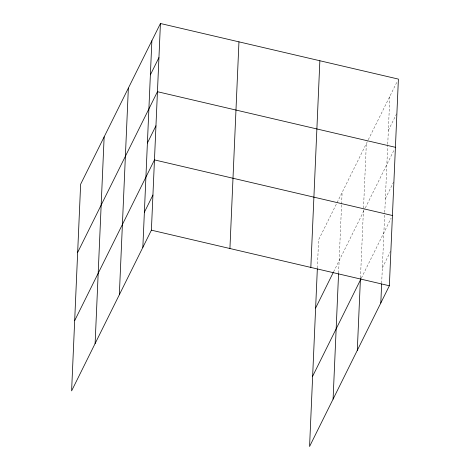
<?xml version="1.0" encoding="UTF-8"?>
<svg xmlns="http://www.w3.org/2000/svg" width="470" height="470" viewBox="0 0 470 470"><rect width="100%" height="100%" fill="white"/><g stroke="black" fill="none" stroke-linecap="round" stroke-linejoin="round"><path stroke-width="0.35" stroke-dasharray="2.35 1.76" d="M317.373 268.129L318.607 239.829L367.963 140.401M338.594 273.011L341.572 204.808M341.608 204.086L342.113 192.477M360.466 277.911L366.336 143.685M381.669 283.24L384.736 213.145M384.765 212.422L387.715 144.948M387.744 144.22L389.841 96.332M368.292 139.743L397.127 81.651M388.349 130.437L396.586 113.84M333.582 271.86L364.984 208.598M365.313 207.94L394.148 149.854M385.371 198.634L393.607 182.043M361.348 278.117L391.163 218.057M382.339 267.871L390.582 251.274"/><path stroke-width="0.7" d="M95.11 343.546L104.146 136.876M119.333 294.755L128.363 88.09M142.839 247.402L151.869 40.731M160.429 23.5L80.64 184.228L71.605 390.899L151.393 230.171L160.429 23.5L398.396 79.101L389.36 285.772L309.571 446.5L317.338 268.852M229.924 248.518L238.954 41.848M310.829 267.424L319.864 60.753M333.083 399.147L338.565 273.74M357.3 350.356L360.431 278.639M380.806 303.003L381.64 283.974M150.382 74.836L158.936 57.599M77.656 252.431L157.444 91.703L395.411 147.304M147.398 143.033L155.952 125.801M74.677 320.634L154.466 159.9L392.432 215.501M144.372 212.27L152.926 195.038M315.629 308.032L333.254 272.518M312.644 376.235L361.025 278.775M151.393 230.171L389.36 285.772"/></g></svg>
